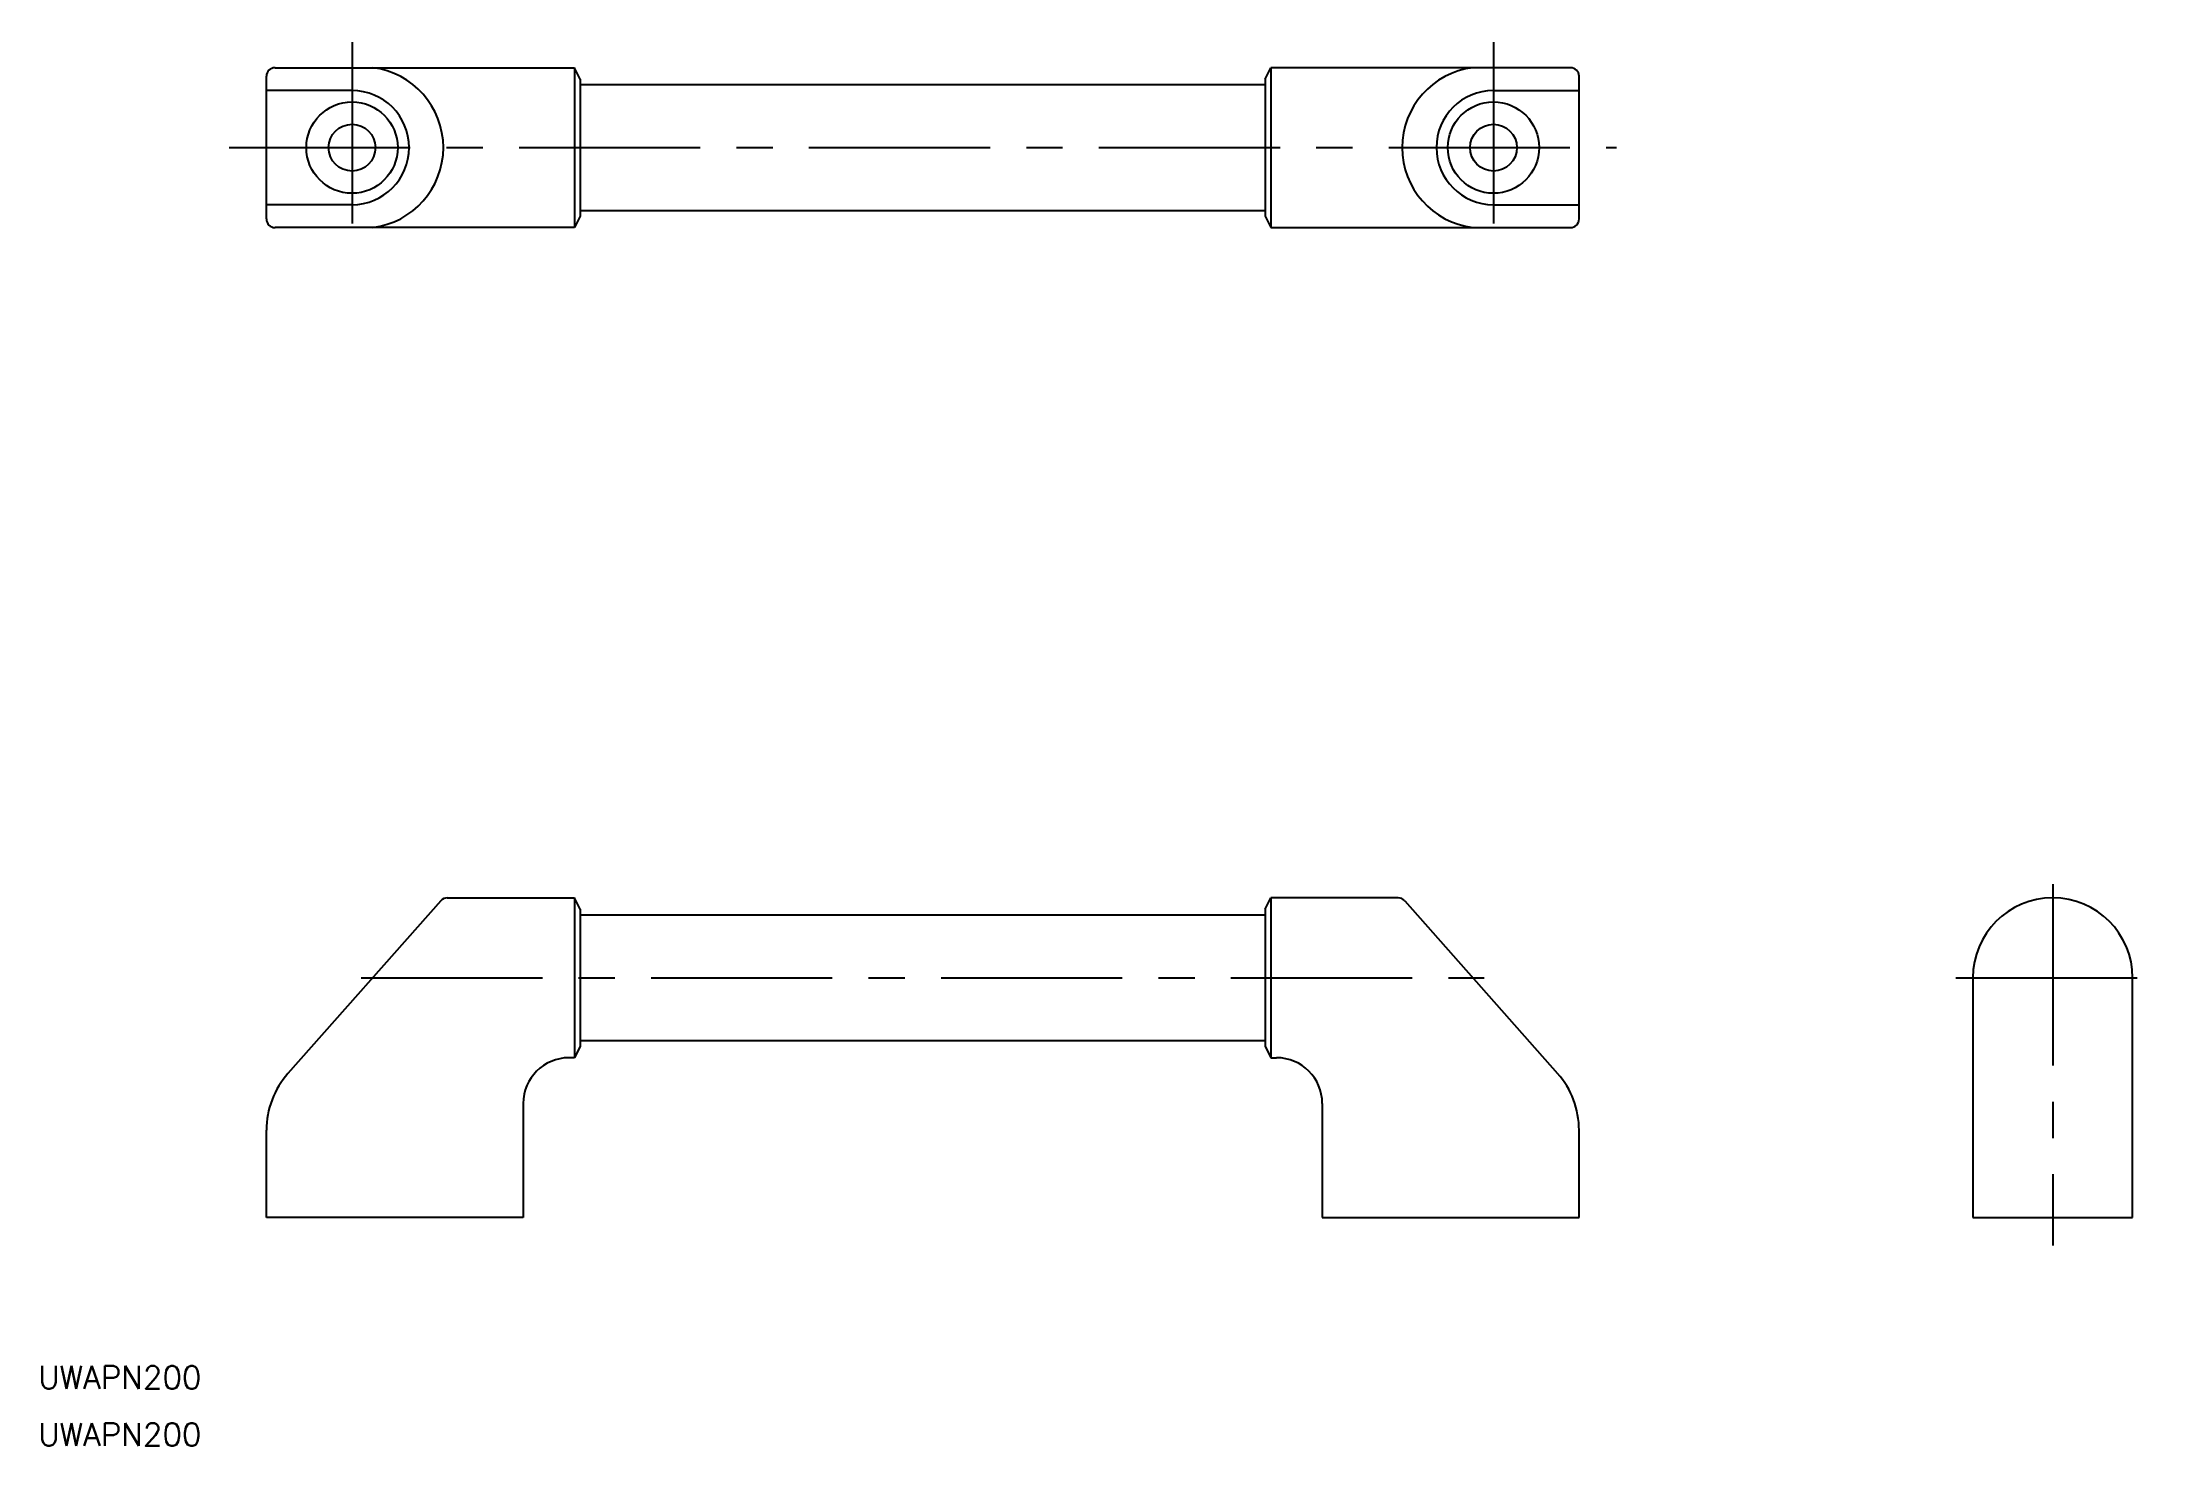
# Model space of a CAD drawing. Extents: x 11 to 379, y 10 to 256.
import ezdxf

# ---------------------------------------------------------------- set-up
doc = ezdxf.new("R2010")
doc.units = 0
doc.linetypes.add('CENTER', pattern=[50.8, 31.75, -6.35, 6.35, -6.35])
doc.layers.get('0').update_dxf_attribs({"linetype": 'CONTINUOUS'})
doc.layers.add('CENTER', color=1, linetype='CENTER')
doc.styles.get("Standard").update_dxf_attribs({"font": 'txt.shx'})

msp = doc.modelspace()

# ---------------------------------------------------------------- linework, layer by layer
at = {"color": 7, "linetype": 'CONTINUOUS'}
for p, q in [((51.5, 251.44), (104, 251.44)), ((104, 251.44), (104, 223.44)), ((105, 249.44), (104, 251.44)), ((225, 249.44), (226, 251.44)), ((226, 251.44), (226, 223.44)), ((278.5, 251.44), (226, 251.44)), ((50, 224.94), (50, 249.94)), ((65, 247.44), (50, 247.44)), ((105, 249.44), (105, 225.44)), ((225, 248.44), (105, 248.44)), ((225, 249.44), (225, 225.44)), ((265, 247.44), (280, 247.44)), ((280, 224.94), (280, 249.94)), ((65, 227.44), (50, 227.44)), ((105, 225.44), (104, 223.44)), ((105, 226.44), (225, 226.44)), ((225, 225.44), (226, 223.44)), ((265, 227.44), (280, 227.44)), ((104, 223.44), (51.5, 223.44)), ((226, 223.44), (278.5, 223.44)), ((80.55, 105.49), (53.77, 75.26)), ((81.68, 106), (104, 106)), ((105, 104), (104, 106)), ((104, 106), (104, 78)), ((105, 104), (105, 80)), ((225, 104), (226, 106)), ((225, 104), (225, 80)), ((226, 106), (226, 78)), ((248.32, 106), (226, 106)), ((249.45, 105.49), (276.23, 75.26)), ((225, 103), (105, 103)), ((349, 92), (349, 50)), ((377, 50), (377, 92)), ((104, 78), (103, 78)), ((105, 80), (104, 78)), ((105, 81), (225, 81)), ((225, 80), (226, 78)), ((226, 78), (227, 78)), ((95, 70), (95, 50)), ((235, 70), (235, 50)), ((50, 50), (50, 65.31)), ((280, 50), (280, 65.31)), ((95, 50), (50, 50)), ((235, 50), (280, 50)), ((349, 50), (377, 50))]:
    msp.add_line(p, q, dxfattribs=at)
for centre, radius in [((65, 237.44), 8), ((265, 237.44), 8), ((65, 237.44), 4.1), ((265, 237.44), 4.1)]:
    msp.add_circle(centre, radius, dxfattribs=at)
for centre, radius, start, end in [((51.5, 249.94), 1.5, 90, 180), ((66.9, 237.44), 14.1, 276.9365, 83.0635), ((263.1, 237.44), 14.1, 96.9365, 263.0635), ((278.5, 249.94), 1.5, 0, 90), ((65, 237.44), 10, 270, 90), ((265, 237.44), 10, 90, 270), ((51.5, 224.94), 1.5, 180, 270), ((278.5, 224.94), 1.5, 270, 0), ((81.68, 104.5), 1.5, 90, 138.4682), ((248.32, 104.5), 1.5, 41.5318, 90), ((363, 92), 14, 0, 180), ((103, 70), 8, 90, 180), ((227, 70), 8, 0, 90), ((65, 65.31), 15, 138.4682, 180), ((265, 65.31), 15, 0, 41.5318)]:
    msp.add_arc(centre, radius, start, end, dxfattribs=at)
at = {"layer": 'CENTER', "color": 1, "linetype": 'CENTER'}
for p, q in [((65, 255.92), (65, 218.6)), ((265, 255.92), (265, 218.6)), ((43.46, 237.44), (286.54, 237.44)), ((363, 108.38), (363, 45.12)), ((66.6, 92), (263.4, 92)), ((346.03, 92), (379.33, 92))]:
    msp.add_line(p, q, dxfattribs=at)

# ---------------------------------------------------------------- texts
at = {"color": 7, "linetype": 'CONTINUOUS'}
for p in [(10, 20), (10, 10)]:
    msp.add_text('UWAPN200', height=4, dxfattribs=at).set_placement(p)

doc.saveas('drawing.dxf')
